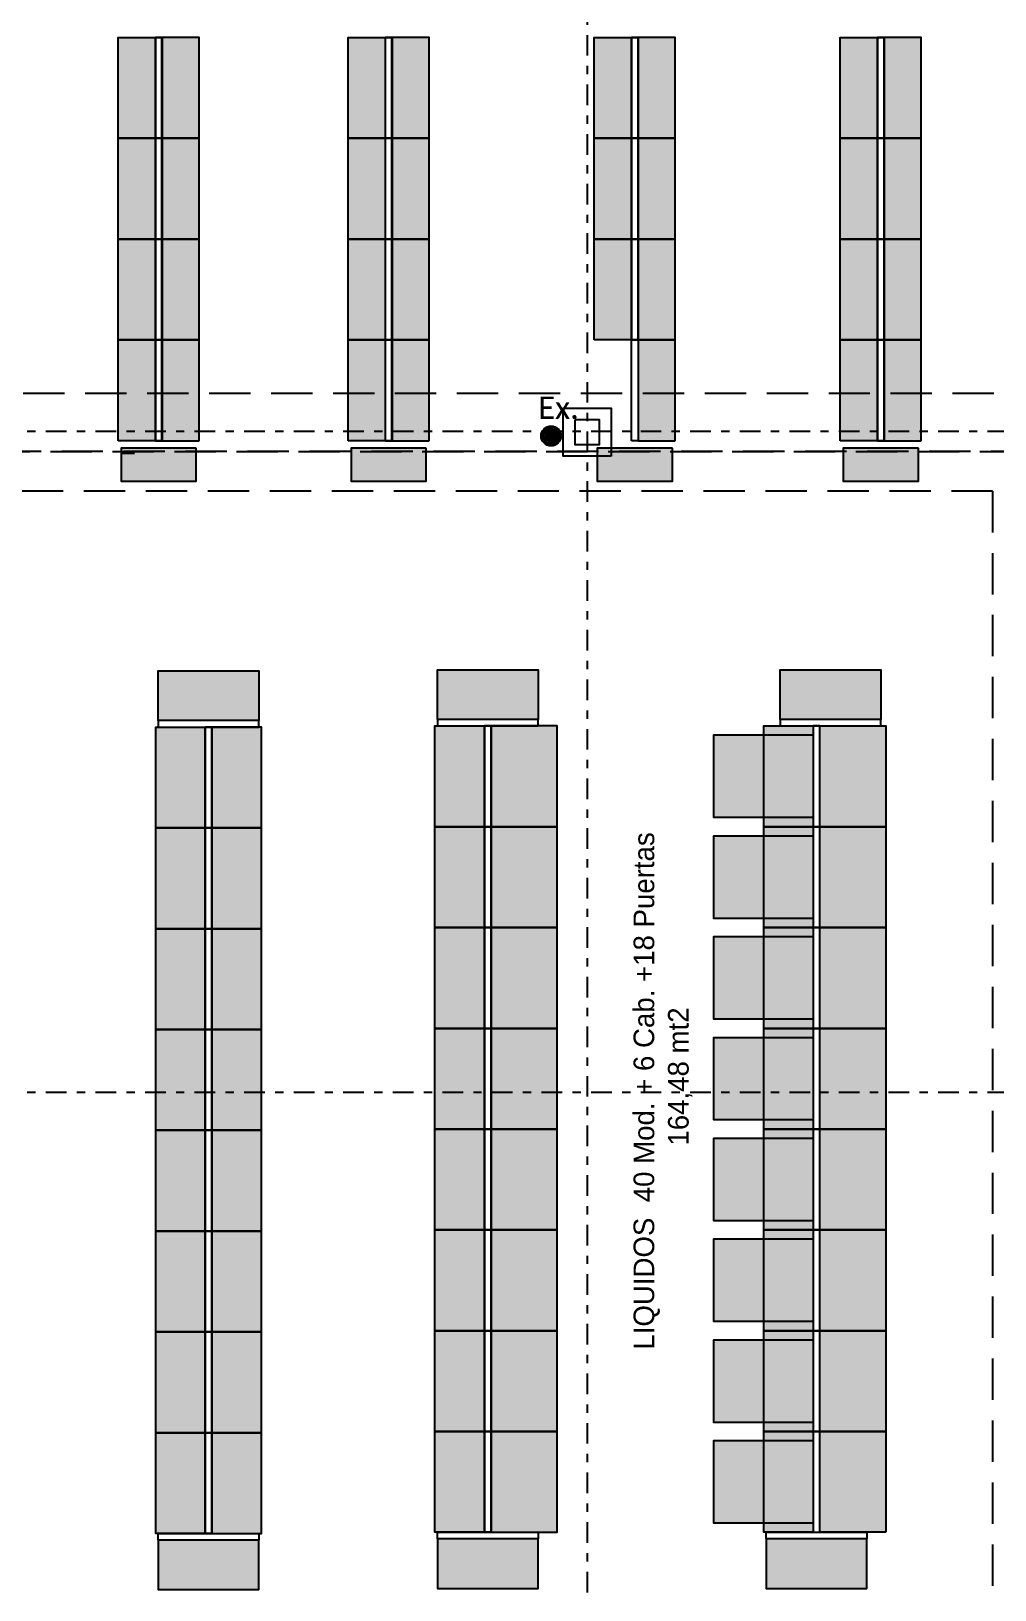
# Model space of a CAD drawing. Header units: millimetres. Extents: x 340 to 1003762, y 22 to 362022.
# Drawn here: x 445.42 to 457.09, y 68.33 to 87.19 of the extents above; entities that cross this region are included whole.
import ezdxf
from ezdxf.xclip import XClip

# ---------------------------------------------------------------- set-up
doc = ezdxf.new("R2010")
doc.units = ezdxf.units.MM
doc.header["$XCLIPFRAME"] = 0
doc.linetypes.add('LSBB_P_002 - PLANTA 1° NIVEL SALA DE VENTAS$0$DASHDOT2', pattern=[0.5, 0.25, -0.125, 0, -0.125])
doc.linetypes.add('LSBB_P_002 - PLANTA 1° NIVEL SALA DE VENTAS$0$HIDDEN', pattern=[0.375, 0.25, -0.125])
for name, color, linetype in [('LSBB_P_002 - PLANTA 1° NIVEL SALA DE VENTAS$0$A-GONDOLAS', 1, 'Continuous'), ('LSBB_P_002 - PLANTA 1° NIVEL SALA DE VENTAS$0$A-LAYOUT', 7, 'Continuous'), ('LSBB_P_002 - PLANTA 1° NIVEL SALA DE VENTAS$0$A-TEXTO SV', 2, 'LSBB_P_002 - PLANTA 1° NIVEL SALA DE VENTAS$0$DASHDOT2'), ('LSBB_P_002 - PLANTA 1° NIVEL SALA DE VENTAS$0$CENEFA', 6, 'LSBB_P_002 - PLANTA 1° NIVEL SALA DE VENTAS$0$HIDDEN'), ('LSBB_P_002 - PLANTA 1° NIVEL SALA DE VENTAS$0$EJES', 8, 'LSBB_P_002 - PLANTA 1° NIVEL SALA DE VENTAS$0$DASHDOT2'), ('LSBB_P_002 - PLANTA 1° NIVEL SALA DE VENTAS$0$ESTRUCTURA', 5, 'Continuous'), ('LSBB_P_002 - PLANTA 1° NIVEL SALA DE VENTAS$0$LAYOUT$0$A-SALA-HATCH-DESAYUNO', 30, 'Continuous'), ('LSBB_P_002 - PLANTA 1° NIVEL SALA DE VENTAS$0$LAYOUT$0$A-SALA-HATCH-LIQUIDOS', 144, 'Continuous'), ('LSBB_P_002 - PLANTA 1° NIVEL SALA DE VENTAS$0$N- EXTINTOR O RH', 1, 'Continuous'), ('LSBB_P_002 - PLANTA 1° NIVEL SALA DE VENTAS$0$TABIQUE', 3, 'Continuous'), ('LSBB_P_002 - PLANTA 1° NIVEL SALA DE VENTAS$0$ZOCALOS-HORM', 8, 'Continuous'), ('XREF', 7, 'Continuous')]:
    doc.layers.add(name, color=color, linetype=linetype)
doc.layers.add('LSBB_P_002 - PLANTA 1° NIVEL SALA DE VENTAS$0$LAYOUT$0$A-SALA-HATCH-VINOS Y LICORES', color=7, linetype='Continuous', true_color=0x008542)
doc.styles.add('LSBB_P_002 - PLANTA 1° NIVEL SALA DE VENTAS$0$LAYOUT$0$REF-LAYOUT N+0.00 E 03$0$REF-LAYOUT N+0.00 E 02$0$Walmart_CENTURY GOTHIC', font='GOTHIC.TTF')
doc.styles.add('LSBB_P_002 - PLANTA 1° NIVEL SALA DE VENTAS$0$STANDARD', font='txt')

# ---------------------------------------------------------------- blocks, each defined once
blk = doc.blocks.new('LSBB_P_002 - PLANTA 1° NIVEL SALA DE VENTAS$0$LAYOUT$0$G. 122 X 80')
blk.add_hatch(color=256).paths.add_polyline_path([(6126.905, -1125.453), (6126.905, -1126.253), (6128.125, -1126.253), (6128.125, -1125.453)])
at = {"layer": 'LSBB_P_002 - PLANTA 1° NIVEL SALA DE VENTAS$0$A-GONDOLAS', "ltscale": 3}
for points in [[(6126.905, -1125.453), (6126.905, -1125.453), (6126.905, -1126.253), (6128.125, -1126.253), (6128.125, -1125.453), (6126.905, -1125.453)], [(6126.905, -1126.333), (6126.905, -1126.333), (6126.905, -1126.253), (6128.125, -1126.253), (6128.125, -1126.333), (6126.905, -1126.333)]]:
    blk.add_lwpolyline(points, dxfattribs=at)
blk = doc.blocks.new('LSBB_P_002 - PLANTA 1° NIVEL SALA DE VENTAS$0$LAYOUT$0$G. 122 X 60')
h = blk.add_hatch(color=256)
h.dxf.hatch_style = 1
h.paths.add_polyline_path([(-0.005, 0), (0.595, 0), (0.595, 1.22), (-0.005, 1.22)])
at = {"layer": 'LSBB_P_002 - PLANTA 1° NIVEL SALA DE VENTAS$0$A-GONDOLAS'}
for points in [[(-0.005, 0), (-0.085, 0), (-0.085, 1.22), (-0.005, 1.22)], [(-0.005, 0), (0.595, 0), (0.595, 1.22), (-0.005, 1.22)]]:
    blk.add_lwpolyline(points, close=True, dxfattribs=at)
blk = doc.blocks.new('LSBB_P_002 - PLANTA 1° NIVEL SALA DE VENTAS$0$REF-LAYOUT N+0.00 E 03$0$REF-LAYOUT N+0.00 E 02$0$G. 91 X 40')
blk.add_hatch(color=256).paths.add_polyline_path([(6113.508, -1120.886), (6112.598, -1120.886), (6112.598, -1121.286), (6113.508, -1121.286)])
at = {"layer": 'LSBB_P_002 - PLANTA 1° NIVEL SALA DE VENTAS$0$A-GONDOLAS'}
blk.add_lwpolyline([(6113.508, -1120.886), (6112.598, -1120.886), (6112.598, -1121.286), (6113.508, -1121.286), (6113.508, -1120.886)], dxfattribs=at)
blk = doc.blocks.new('LSBB_P_002 - PLANTA 1° NIVEL SALA DE VENTAS$0$REF-LAYOUT N+0.00 E 03$0$REF-LAYOUT N+0.00 E 02$0$G. 122 X 45')
at = {"ltscale": 3}
blk.add_hatch(color=0, dxfattribs=at).paths.add_polyline_path([(6154.804, -1143.284), (6154.804, -1144.504), (6154.354, -1144.504), (6154.354, -1143.284)])
at = {"layer": 'LSBB_P_002 - PLANTA 1° NIVEL SALA DE VENTAS$0$A-GONDOLAS', "ltscale": 3}
blk.add_lwpolyline([(6154.274, -1143.284), (6154.274, -1144.504), (6154.354, -1144.504), (6154.354, -1143.284)], close=True, dxfattribs=at)
blk.add_lwpolyline([(6154.804, -1143.284), (6154.804, -1144.504), (6154.354, -1144.504), (6154.354, -1143.284), (6154.804, -1143.284)], dxfattribs=at)
blk = doc.blocks.new('LSBB_P_002 - PLANTA 1° NIVEL SALA DE VENTAS$0$LAYOUT$0$A$C72E66757')
h = blk.add_hatch(color=256)
h.dxf.hatch_style = 1
h.paths.add_polyline_path([(-0.08, -1.22), (-0.88, -1.22), (-0.88, 0), (-0.08, 0)])
at = {"layer": 'LSBB_P_002 - PLANTA 1° NIVEL SALA DE VENTAS$0$A-GONDOLAS'}
for points in [[(-0.08, -1.22), (-0.88, -1.22), (-0.88, 0), (-0.08, 0)], [(-0.08, -1.22), (0, -1.22), (0, 0), (-0.08, 0)]]:
    blk.add_lwpolyline(points, close=True, dxfattribs=at)
blk = doc.blocks.new('LSBB_P_002 - PLANTA 1° NIVEL SALA DE VENTAS$0$REF-LAYOUT N+0.00 E 03$0$REF-LAYOUT N+0.00 E 02$0$C. 120 X 100')
h = blk.add_hatch(color=256)
h.dxf.hatch_style = 1
h.paths.add_polyline_path([(-318.5, -3007.4), (-438.7, -3007.4), (-438.7, -2907.4), (-318.5, -2907.4)])
at = {"layer": 'LSBB_P_002 - PLANTA 1° NIVEL SALA DE VENTAS$0$A-GONDOLAS', "flags": 128}
blk.add_lwpolyline([(-318.5, -3007.4), (-438.7, -3007.4), (-438.7, -2907.4), (-318.5, -2907.4)], close=True, dxfattribs=at)
blk = doc.blocks.new('LSBB_P_002 - PLANTA 1° NIVEL SALA DE VENTAS$0$SVLY')
at = {"layer": 'LSBB_P_002 - PLANTA 1° NIVEL SALA DE VENTAS$0$ESTRUCTURA'}
blk.add_lwpolyline([(1067.29, 297.31), (1067.29, 297.01), (1067.59, 297.01), (1067.59, 297.31)], close=True, dxfattribs=at)
at = {"layer": 'LSBB_P_002 - PLANTA 1° NIVEL SALA DE VENTAS$0$LAYOUT$0$A-SALA-HATCH-DESAYUNO', "xscale": -1}
for p in [(1062.812, 292.369, 0), (1062.812, 291.149, 0), (1062.812, 289.929, 0), (1062.812, 288.709, 0), (1062.812, 287.489, 0), (1062.812, 286.269, 0), (1062.812, 285.049, 0), (1062.812, 283.829, 0)]:
    blk.add_blockref('LSBB_P_002 - PLANTA 1° NIVEL SALA DE VENTAS$0$LAYOUT$0$G. 122 X 60', p, dxfattribs=at)
at = {"layer": 'LSBB_P_002 - PLANTA 1° NIVEL SALA DE VENTAS$0$LAYOUT$0$A-SALA-HATCH-LIQUIDOS', "xscale": -1, "rotation": 270}
for name, p in [('LSBB_P_002 - PLANTA 1° NIVEL SALA DE VENTAS$0$LAYOUT$0$G. 122 X 60', (1062.247, 293.674, 0)), ('LSBB_P_002 - PLANTA 1° NIVEL SALA DE VENTAS$0$LAYOUT$0$G. 122 X 60', (1065.627, 293.688, 0)), ('LSBB_P_002 - PLANTA 1° NIVEL SALA DE VENTAS$0$LAYOUT$0$G. 122 X 60', (1069.776, 293.688, 0)), ('LSBB_P_002 - PLANTA 1° NIVEL SALA DE VENTAS$0$LAYOUT$0$G. 122 X 80', (2196.51, -5834.522, 0)), ('LSBB_P_002 - PLANTA 1° NIVEL SALA DE VENTAS$0$LAYOUT$0$G. 122 X 80', (2196.51, -5835.742, 0)), ('LSBB_P_002 - PLANTA 1° NIVEL SALA DE VENTAS$0$LAYOUT$0$G. 122 X 80', (2196.51, -5836.962, 0)), ('LSBB_P_002 - PLANTA 1° NIVEL SALA DE VENTAS$0$LAYOUT$0$G. 122 X 80', (2196.51, -5838.182, 0)), ('LSBB_P_002 - PLANTA 1° NIVEL SALA DE VENTAS$0$LAYOUT$0$G. 122 X 80', (2196.51, -5839.402, 0)), ('LSBB_P_002 - PLANTA 1° NIVEL SALA DE VENTAS$0$LAYOUT$0$G. 122 X 80', (2196.51, -5840.622, 0)), ('LSBB_P_002 - PLANTA 1° NIVEL SALA DE VENTAS$0$LAYOUT$0$G. 122 X 80', (2196.51, -5841.842, 0)), ('LSBB_P_002 - PLANTA 1° NIVEL SALA DE VENTAS$0$LAYOUT$0$G. 122 X 80', (2196.51, -5843.062, 0))]:
    blk.add_blockref(name, p, dxfattribs=at)
at = {"layer": 'LSBB_P_002 - PLANTA 1° NIVEL SALA DE VENTAS$0$LAYOUT$0$A-SALA-HATCH-LIQUIDOS'}
for p in [(1062.902, 292.369, 0), (1062.902, 291.149, 0), (1062.902, 289.929, 0), (1062.902, 288.709, 0), (1062.902, 287.489, 0), (1062.902, 286.269, 0), (1062.902, 285.049, 0), (1062.902, 283.829, 0)]:
    blk.add_blockref('LSBB_P_002 - PLANTA 1° NIVEL SALA DE VENTAS$0$LAYOUT$0$G. 122 X 60', p, dxfattribs=at)
at = {"layer": 'LSBB_P_002 - PLANTA 1° NIVEL SALA DE VENTAS$0$LAYOUT$0$A-SALA-HATCH-LIQUIDOS', "xscale": -1}
for name, p in [('LSBB_P_002 - PLANTA 1° NIVEL SALA DE VENTAS$0$LAYOUT$0$G. 122 X 60', (1066.192, 292.383, 0)), ('LSBB_P_002 - PLANTA 1° NIVEL SALA DE VENTAS$0$LAYOUT$0$A$C72E66757', (1066.197, 293.603, 0)), ('LSBB_P_002 - PLANTA 1° NIVEL SALA DE VENTAS$0$LAYOUT$0$G. 122 X 60', (1070.172, 292.383, 0)), ('LSBB_P_002 - PLANTA 1° NIVEL SALA DE VENTAS$0$LAYOUT$0$G. 122 X 60', (1066.192, 291.163, 0)), ('LSBB_P_002 - PLANTA 1° NIVEL SALA DE VENTAS$0$LAYOUT$0$A$C72E66757', (1066.197, 292.383, 0)), ('LSBB_P_002 - PLANTA 1° NIVEL SALA DE VENTAS$0$LAYOUT$0$G. 122 X 60', (1070.172, 291.163, 0)), ('LSBB_P_002 - PLANTA 1° NIVEL SALA DE VENTAS$0$LAYOUT$0$G. 122 X 60', (1066.192, 289.943, 0)), ('LSBB_P_002 - PLANTA 1° NIVEL SALA DE VENTAS$0$LAYOUT$0$A$C72E66757', (1066.197, 291.163, 0)), ('LSBB_P_002 - PLANTA 1° NIVEL SALA DE VENTAS$0$LAYOUT$0$G. 122 X 60', (1070.172, 289.943, 0)), ('LSBB_P_002 - PLANTA 1° NIVEL SALA DE VENTAS$0$LAYOUT$0$G. 122 X 60', (1066.192, 288.723, 0)), ('LSBB_P_002 - PLANTA 1° NIVEL SALA DE VENTAS$0$LAYOUT$0$A$C72E66757', (1066.197, 289.943, 0)), ('LSBB_P_002 - PLANTA 1° NIVEL SALA DE VENTAS$0$LAYOUT$0$G. 122 X 60', (1070.172, 288.723, 0)), ('LSBB_P_002 - PLANTA 1° NIVEL SALA DE VENTAS$0$LAYOUT$0$G. 122 X 60', (1066.192, 287.503, 0)), ('LSBB_P_002 - PLANTA 1° NIVEL SALA DE VENTAS$0$LAYOUT$0$A$C72E66757', (1066.197, 288.723, 0)), ('LSBB_P_002 - PLANTA 1° NIVEL SALA DE VENTAS$0$LAYOUT$0$G. 122 X 60', (1070.172, 287.503, 0)), ('LSBB_P_002 - PLANTA 1° NIVEL SALA DE VENTAS$0$LAYOUT$0$G. 122 X 60', (1066.192, 286.283, 0)), ('LSBB_P_002 - PLANTA 1° NIVEL SALA DE VENTAS$0$LAYOUT$0$A$C72E66757', (1066.197, 287.503, 0)), ('LSBB_P_002 - PLANTA 1° NIVEL SALA DE VENTAS$0$LAYOUT$0$G. 122 X 60', (1070.172, 286.283, 0)), ('LSBB_P_002 - PLANTA 1° NIVEL SALA DE VENTAS$0$LAYOUT$0$G. 122 X 60', (1066.192, 285.063, 0)), ('LSBB_P_002 - PLANTA 1° NIVEL SALA DE VENTAS$0$LAYOUT$0$A$C72E66757', (1066.197, 286.283, 0)), ('LSBB_P_002 - PLANTA 1° NIVEL SALA DE VENTAS$0$LAYOUT$0$G. 122 X 60', (1070.172, 285.063, 0)), ('LSBB_P_002 - PLANTA 1° NIVEL SALA DE VENTAS$0$LAYOUT$0$G. 122 X 60', (1066.192, 283.843, 0)), ('LSBB_P_002 - PLANTA 1° NIVEL SALA DE VENTAS$0$LAYOUT$0$A$C72E66757', (1066.197, 285.063, 0)), ('LSBB_P_002 - PLANTA 1° NIVEL SALA DE VENTAS$0$LAYOUT$0$G. 122 X 60', (1070.172, 283.843, 0))]:
    blk.add_blockref(name, p, dxfattribs=at)
at = {"layer": 'LSBB_P_002 - PLANTA 1° NIVEL SALA DE VENTAS$0$LAYOUT$0$A-SALA-HATCH-LIQUIDOS', "xscale": 0.01, "yscale": 0.01, "zscale": 0.01}
for p in [(1073.362, 322.568, 0), (1073.362, 321.348, 0), (1073.362, 320.128, 0), (1073.362, 318.908, 0), (1073.362, 317.688, 0), (1073.362, 316.468, 0), (1073.362, 315.248, 0), (1073.362, 314.028, 0)]:
    blk.add_blockref('LSBB_P_002 - PLANTA 1° NIVEL SALA DE VENTAS$0$REF-LAYOUT N+0.00 E 03$0$REF-LAYOUT N+0.00 E 02$0$C. 120 X 100', p, dxfattribs=at)
at = {"layer": 'LSBB_P_002 - PLANTA 1° NIVEL SALA DE VENTAS$0$LAYOUT$0$A-SALA-HATCH-LIQUIDOS', "rotation": 270}
for p in [(1062.247, 283.744, 0), (1065.627, 283.758, 0), (1069.607, 283.758, 0)]:
    blk.add_blockref('LSBB_P_002 - PLANTA 1° NIVEL SALA DE VENTAS$0$LAYOUT$0$G. 122 X 60', p, dxfattribs=at)
at = {"layer": 'LSBB_P_002 - PLANTA 1° NIVEL SALA DE VENTAS$0$LAYOUT$0$A-SALA-HATCH-VINOS Y LICORES', "rotation": 179.9999999999998}
for p in [(7216.567, -842.568), (7219.351, -842.568), (7222.33, -842.568), (7225.308, -842.568), (7216.567, -843.788), (7219.351, -843.788), (7222.33, -843.788), (7225.308, -843.788), (7216.567, -845.008), (7219.351, -845.008), (7222.33, -845.008), (7225.308, -845.008), (7216.567, -846.228), (7219.351, -846.228), (7225.308, -846.228)]:
    blk.add_blockref('LSBB_P_002 - PLANTA 1° NIVEL SALA DE VENTAS$0$REF-LAYOUT N+0.00 E 03$0$REF-LAYOUT N+0.00 E 02$0$G. 122 X 45', p, dxfattribs=at)
at = {"layer": 'LSBB_P_002 - PLANTA 1° NIVEL SALA DE VENTAS$0$LAYOUT$0$A-SALA-HATCH-VINOS Y LICORES', "xscale": -1, "rotation": 180}
for p in [(-5092.06, -842.568), (-5089.276, -842.568), (-5086.297, -842.568), (-5083.319, -842.568), (-5092.06, -843.788), (-5089.276, -843.788), (-5086.297, -843.788), (-5083.319, -843.788), (-5092.06, -845.008), (-5089.276, -845.008), (-5086.297, -845.008), (-5083.319, -845.008), (-5092.06, -846.228), (-5089.276, -846.228), (-5086.297, -846.228), (-5083.319, -846.228)]:
    blk.add_blockref('LSBB_P_002 - PLANTA 1° NIVEL SALA DE VENTAS$0$REF-LAYOUT N+0.00 E 03$0$REF-LAYOUT N+0.00 E 02$0$G. 122 X 45', p, dxfattribs=at)
at = {"layer": 'LSBB_P_002 - PLANTA 1° NIVEL SALA DE VENTAS$0$LAYOUT$0$A-SALA-HATCH-VINOS Y LICORES'}
for p in [(-5050.799, 1417.852), (-5048.015, 1417.852), (-5045.036, 1417.852), (-5042.058, 1417.852)]:
    blk.add_blockref('LSBB_P_002 - PLANTA 1° NIVEL SALA DE VENTAS$0$REF-LAYOUT N+0.00 E 03$0$REF-LAYOUT N+0.00 E 02$0$G. 91 X 40', p, dxfattribs=at)
at = {"layer": 'LSBB_P_002 - PLANTA 1° NIVEL SALA DE VENTAS$0$A-TEXTO SV', "insert": (1068.002, 284.818, 0), "char_height": 0.25, "width": 9.144, "attachment_point": 1, "rotation": 90, "style": 'LSBB_P_002 - PLANTA 1° NIVEL SALA DE VENTAS$0$LAYOUT$0$REF-LAYOUT N+0.00 E 03$0$REF-LAYOUT N+0.00 E 02$0$Walmart_CENTURY GOTHIC'}
blk.add_mtext('\\pi1.2361;LIQUIDOS  40 Mod. + 6 Cab. +18 Puertas\\P\\pi3.7058;164,48 mt2', dxfattribs=at)
blk = doc.blocks.new('LSBB_P_002 - PLANTA 1° NIVEL SALA DE VENTAS$0$A$C733336A8')
at = {"layer": 'LSBB_P_002 - PLANTA 1° NIVEL SALA DE VENTAS$0$N- EXTINTOR O RH', "linetype": 'ByBlock'}
h = blk.add_hatch(dxfattribs=at)
h.set_pattern_fill('ANSI36,_I', color=256, scale=0.126, style=2)
h.set_pattern_definition([(45, (8652.443333, -21254.299438), (0.008352698853, 0.03062656246), [0.039375, -0.007875, 0, -0.007875])])
edge = h.paths.add_edge_path()
edge.add_arc((0.172, 0.12), 0.12, 0, 360)
at = {"layer": 'LSBB_P_002 - PLANTA 1° NIVEL SALA DE VENTAS$0$N- EXTINTOR O RH'}
blk.add_circle((0.172, 0.12), 0.12, dxfattribs=at)
at = {"layer": 'LSBB_P_002 - PLANTA 1° NIVEL SALA DE VENTAS$0$N- EXTINTOR O RH', "insert": (0.262, 0.46), "char_height": 0.27, "width": 6.00887, "attachment_point": 5, "style": 'LSBB_P_002 - PLANTA 1° NIVEL SALA DE VENTAS$0$STANDARD'}
blk.add_mtext('{\\fCalibri|b0|i0|c0|p34;Ex.}', dxfattribs=at)
blk = doc.blocks.new('LSBB_P_002 - PLANTA 1° NIVEL SALA DE VENTAS$0$EXTINTORES EXISTENTES')
at = {"layer": 'LSBB_P_002 - PLANTA 1° NIVEL SALA DE VENTAS$0$N- EXTINTOR O RH', "color": 20}
blk.add_blockref('LSBB_P_002 - PLANTA 1° NIVEL SALA DE VENTAS$0$A$C733336A8', (866.751, 296.99), dxfattribs=at)
blk = doc.blocks.new('LSBB_P_002 - PLANTA 1° NIVEL SALA DE VENTAS', base_point=(223.57, 14.22))
at = {"layer": 'LSBB_P_002 - PLANTA 1° NIVEL SALA DE VENTAS$0$CENEFA', "color": 7, "ltscale": 2}
for p, q in [((874.614, 297.626), (776.124, 297.626)), ((874.614, 297.626), (799.249, 297.626)), ((872.829, 296.926), (795.694, 296.926)), ((795.694, 296.926), (872.829, 296.926)), ((872.349, 296.446), (796.174, 296.446)), ((872.349, 296.446), (872.349, 263.015))]:
    blk.add_line(p, q, dxfattribs=at)
blk.add_lwpolyline([(795.614, 253.396), (795.614, 257.716), (795.839, 257.716), (795.839, 258.156), (798.427, 258.156), (798.427, 257.917), (798.579, 257.917), (798.579, 263.416), (795.694, 263.416), (795.694, 296.926), (872.829, 296.926), (872.829, 249.191), (859.149, 249.191), (859.149, 250.068), (855.802, 250.068), (855.802, 257.679), (849.185, 257.679), (849.185, 262.955), (848.659, 262.955), (848.659, 257.129), (855.289, 257.129), (855.289, 253.396)], close=True, dxfattribs=at)
at = {"layer": 'LSBB_P_002 - PLANTA 1° NIVEL SALA DE VENTAS$0$EJES'}
for p, q in [((867.439, 330.166), (867.439, 242.519)), ((879.738, 297.166), (769.057, 297.166)), ((879.738, 289.166), (769.057, 289.166))]:
    blk.add_line(p, q, dxfattribs=at)
at = {"layer": 'LSBB_P_002 - PLANTA 1° NIVEL SALA DE VENTAS$0$ESTRUCTURA'}
blk.add_lwpolyline([(867.29, 297.31), (867.29, 297.01), (867.59, 297.01), (867.59, 297.31)], close=True, dxfattribs=at)
at = {"layer": 'LSBB_P_002 - PLANTA 1° NIVEL SALA DE VENTAS$0$TABIQUE'}
blk.add_lwpolyline([(861.812, 296.906), (861.962, 296.906)], dxfattribs=at)
at = {"layer": 'LSBB_P_002 - PLANTA 1° NIVEL SALA DE VENTAS$0$ZOCALOS-HORM'}
blk.add_lwpolyline([(867.729, 296.87), (867.149, 296.87), (867.149, 297.45), (867.729, 297.45)], close=True, dxfattribs=at)
at = {"layer": 'LSBB_P_002 - PLANTA 1° NIVEL SALA DE VENTAS$0$A-LAYOUT', "color": 1}
blk.add_blockref('LSBB_P_002 - PLANTA 1° NIVEL SALA DE VENTAS$0$SVLY', (-200, 0), dxfattribs=at)
at = {"layer": 'LSBB_P_002 - PLANTA 1° NIVEL SALA DE VENTAS$0$N- EXTINTOR O RH'}
blk.add_blockref('LSBB_P_002 - PLANTA 1° NIVEL SALA DE VENTAS$0$EXTINTORES EXISTENTES', (0.08, 0.003), dxfattribs=at)

msp = doc.modelspace()

# ---------------------------------------------------------------- block references
at = {"layer": 'XREF'}
ref = msp.add_blockref('LSBB_P_002 - PLANTA 1° NIVEL SALA DE VENTAS', (-191.719, -200.6), dxfattribs=at)
XClip(ref).set_block_clipping_path([(755.454857474, 236.6800249606), (887.3150098981, 333.6713636781)])

doc.saveas('drawing.dxf')
